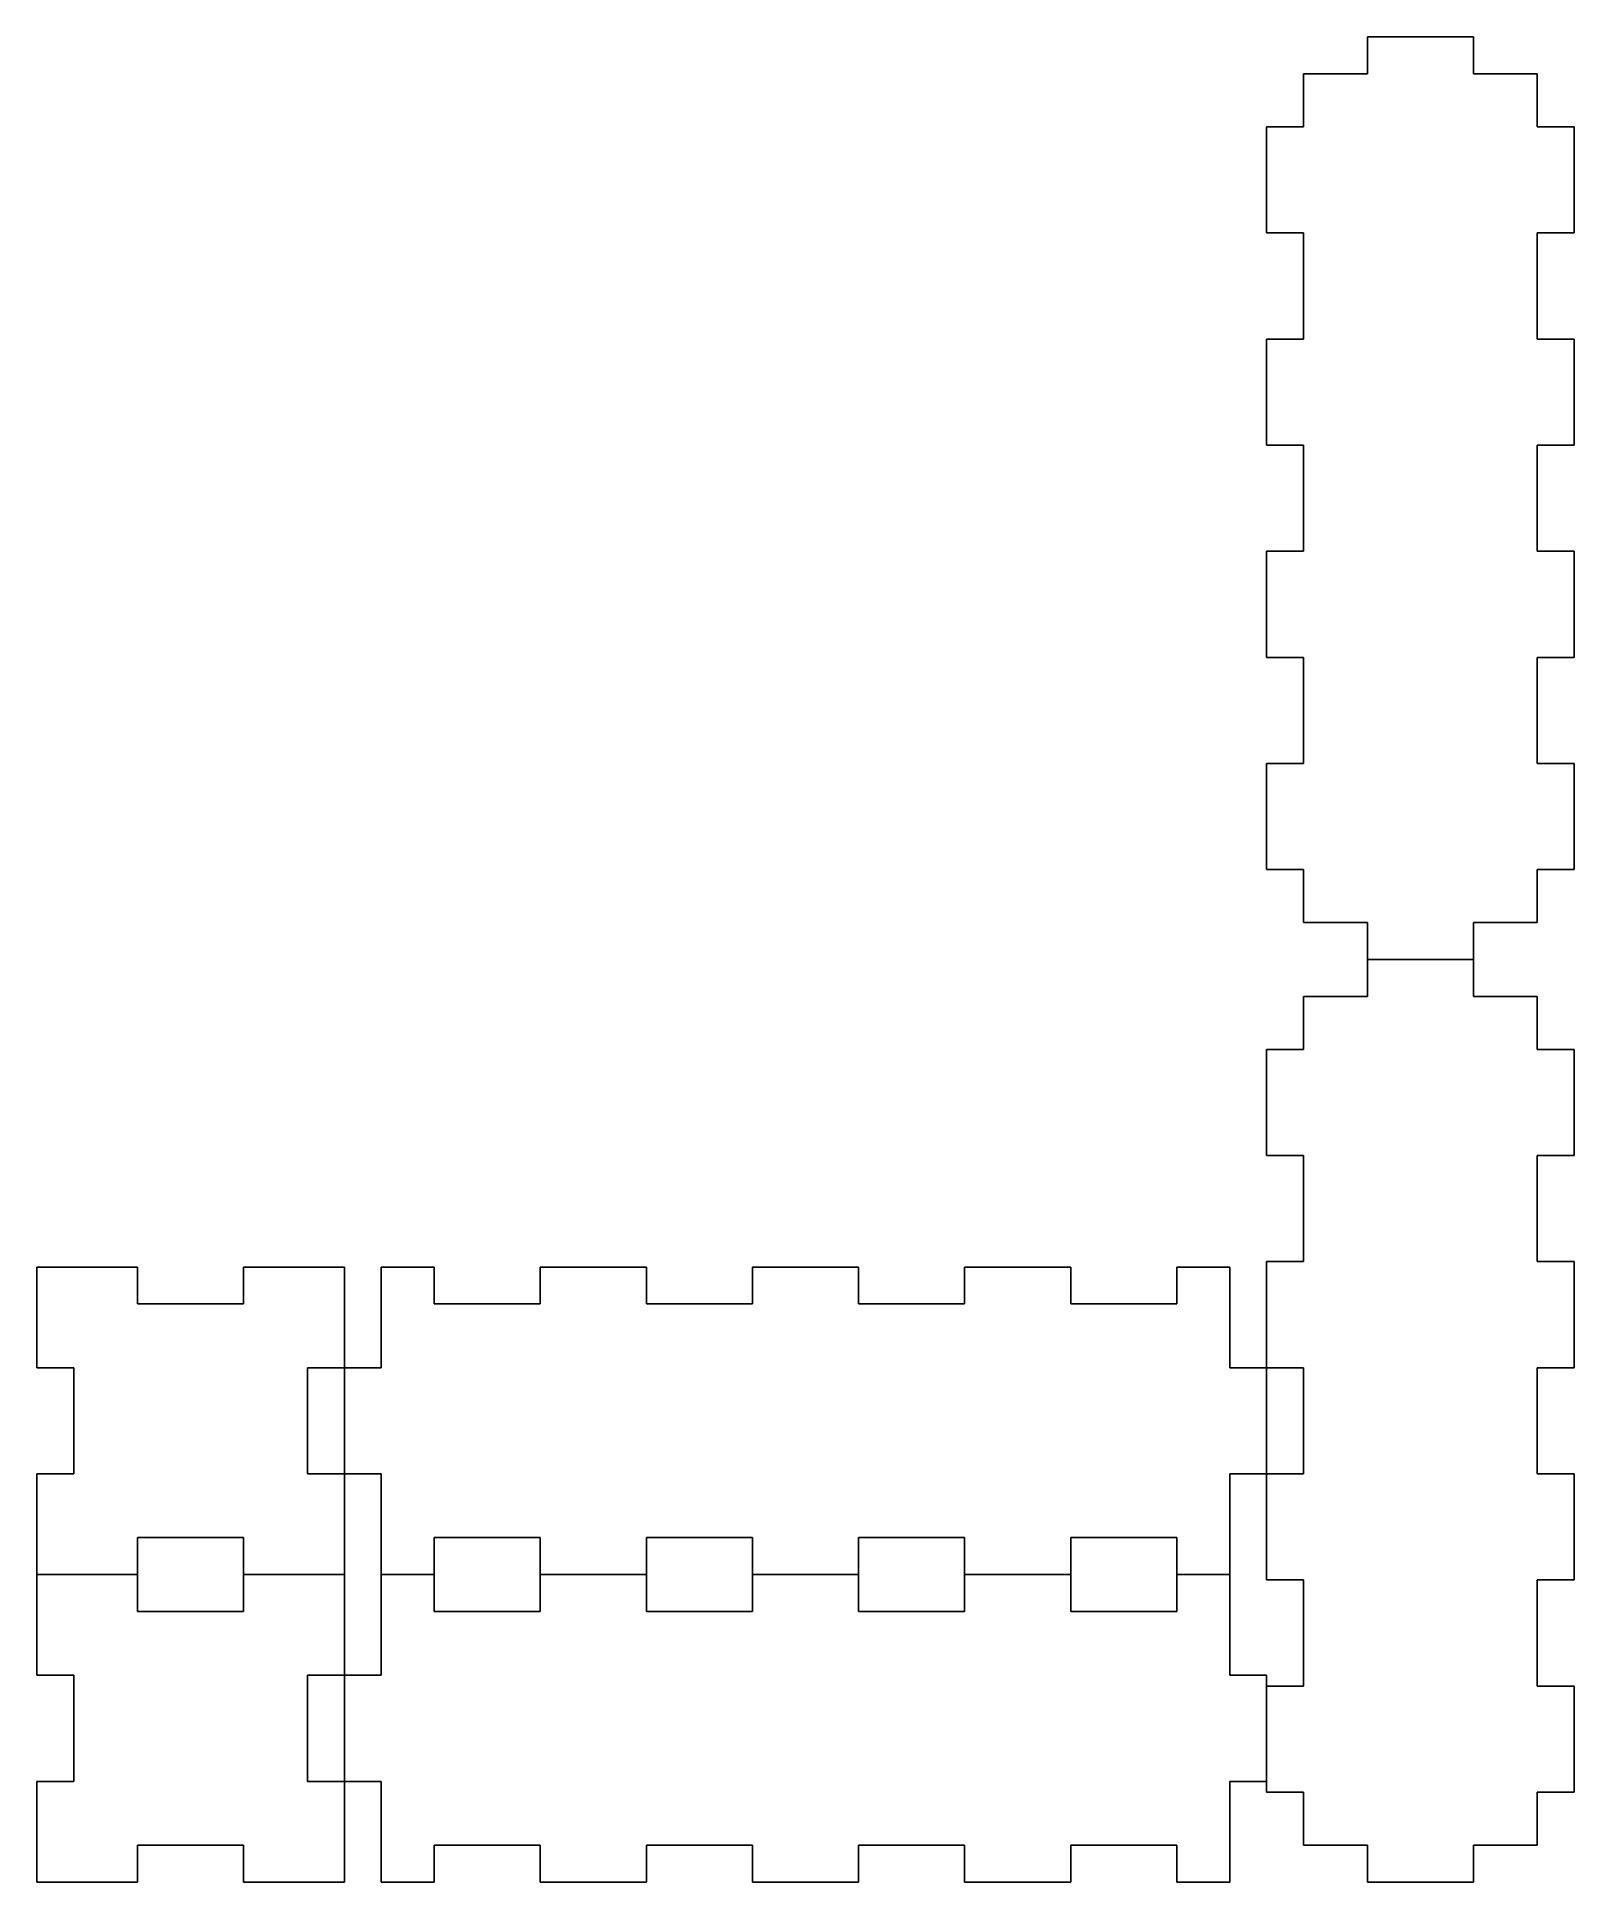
# Model space of a CAD drawing. Header units: millimetres. Extents: x 0 to 250, y 0 to 300.
import ezdxf

# ---------------------------------------------------------------- set-up
doc = ezdxf.new("R2010")
doc.units = ezdxf.units.MM

msp = doc.modelspace()

# ---------------------------------------------------------------- linework, layer by layer
at = {"layer": 'back_outsideCutPath'}
for p, q in [((0, 100), (0, 83.625)), ((16.375, 100), (0, 100)), ((16.375, 94), (16.375, 100)), ((50, 100), (33.625, 100)), ((33.625, 100), (33.625, 94)), ((50, 83.625), (50, 100)), ((33.625, 94), (16.375, 94)), ((0, 83.625), (6, 83.625)), ((6, 83.625), (6, 66.375)), ((44, 66.375), (44, 83.625)), ((44, 83.625), (56, 83.625)), ((6, 66.375), (0, 66.375)), ((44, 66.375), (56, 66.375)), ((16.375, 56), (33.625, 56))]:
    msp.add_line(p, q, dxfattribs=at)
at = {"layer": 'bottom_outsideCutPath'}
for p, q in [((233.625, 300), (216.375, 300)), ((216.375, 300), (216.375, 294)), ((233.625, 294), (233.625, 300)), ((206, 294), (206, 285.375)), ((216.375, 294), (206, 294)), ((244, 294), (233.625, 294)), ((244, 285.375), (244, 294)), ((206, 285.375), (200, 285.375)), ((200, 285.375), (200, 268.125)), ((250, 285.375), (244, 285.375)), ((250, 268.125), (250, 285.375)), ((200, 268.125), (206, 268.125)), ((206, 268.125), (206, 250.875)), ((244, 250.875), (244, 268.125)), ((244, 268.125), (250, 268.125)), ((206, 250.875), (200, 250.875)), ((200, 250.875), (200, 233.625)), ((250, 250.875), (244, 250.875)), ((250, 233.625), (250, 250.875)), ((200, 233.625), (206, 233.625)), ((206, 233.625), (206, 216.375)), ((244, 216.375), (244, 233.625)), ((244, 233.625), (250, 233.625)), ((206, 216.375), (200, 216.375)), ((200, 216.375), (200, 199.125)), ((250, 216.375), (244, 216.375)), ((250, 199.125), (250, 216.375)), ((200, 199.125), (206, 199.125)), ((206, 199.125), (206, 181.875)), ((244, 181.875), (244, 199.125)), ((244, 199.125), (250, 199.125)), ((206, 181.875), (200, 181.875)), ((200, 181.875), (200, 164.625)), ((250, 181.875), (244, 181.875)), ((250, 164.625), (250, 181.875)), ((200, 164.625), (206, 164.625)), ((206, 164.625), (206, 156)), ((244, 156), (244, 164.625)), ((244, 164.625), (250, 164.625)), ((206, 156), (216.375, 156)), ((233.625, 156), (244, 156))]:
    msp.add_line(p, q, dxfattribs=at)
at = {"layer": 'front_outsideCutPath'}
for p, q in [((50, 33.625), (50, 83.625)), ((0, 33.625), (0, 66.375)), ((16.375, 44), (16.375, 56)), ((33.625, 44), (33.625, 56)), ((0, 50), (16.375, 50)), ((33.625, 50), (50, 50)), ((33.625, 44), (16.375, 44)), ((0, 33.625), (6, 33.625)), ((6, 33.625), (6, 16.375)), ((44, 16.375), (44, 33.625)), ((44, 33.625), (56, 33.625)), ((50, 0), (50, 33.625)), ((6, 16.375), (0, 16.375)), ((0, 16.375), (0, 0)), ((44, 16.375), (56, 16.375)), ((16.375, 0), (16.375, 6)), ((16.375, 6), (33.625, 6)), ((33.625, 6), (33.625, 0)), ((0, 0), (16.375, 0)), ((33.625, 0), (50, 0))]:
    msp.add_line(p, q, dxfattribs=at)
at = {"layer": 'left_outsideCutPath'}
for p, q in [((56, 33.625), (56, 66.375)), ((194, 33.625), (194, 66.375)), ((64.625, 44), (64.625, 56)), ((81.875, 44), (81.875, 56)), ((99.125, 44), (99.125, 56)), ((116.375, 44), (116.375, 56)), ((133.625, 44), (133.625, 56)), ((150.875, 44), (150.875, 56)), ((168.125, 44), (168.125, 56)), ((185.375, 44), (185.375, 56)), ((56, 50), (64.625, 50)), ((81.875, 50), (99.125, 50)), ((116.375, 50), (133.625, 50)), ((150.875, 50), (168.125, 50)), ((185.375, 50), (194, 50)), ((81.875, 44), (64.625, 44)), ((116.375, 44), (99.125, 44)), ((150.875, 44), (133.625, 44)), ((185.375, 44), (168.125, 44)), ((200, 33.625), (194, 33.625)), ((200, 14.625), (200, 33.625)), ((56, 16.375), (56, 0)), ((194, 0), (194, 16.375)), ((194, 16.375), (200, 16.375)), ((64.625, 0), (64.625, 6)), ((64.625, 6), (81.875, 6)), ((81.875, 6), (81.875, 0)), ((99.125, 0), (99.125, 6)), ((99.125, 6), (116.375, 6)), ((116.375, 6), (116.375, 0)), ((133.625, 0), (133.625, 6)), ((133.625, 6), (150.875, 6)), ((150.875, 6), (150.875, 0)), ((168.125, 0), (168.125, 6)), ((168.125, 6), (185.375, 6)), ((185.375, 6), (185.375, 0)), ((56, 0), (64.625, 0)), ((81.875, 0), (99.125, 0)), ((116.375, 0), (133.625, 0)), ((150.875, 0), (168.125, 0)), ((185.375, 0), (194, 0))]:
    msp.add_line(p, q, dxfattribs=at)
at = {"layer": 'right_outsideCutPath'}
for p, q in [((56, 100), (56, 83.625)), ((64.625, 100), (56, 100)), ((64.625, 94), (64.625, 100)), ((99.125, 100), (81.875, 100)), ((81.875, 100), (81.875, 94)), ((99.125, 94), (99.125, 100)), ((133.625, 100), (116.375, 100)), ((116.375, 100), (116.375, 94)), ((133.625, 94), (133.625, 100)), ((168.125, 100), (150.875, 100)), ((150.875, 100), (150.875, 94)), ((168.125, 94), (168.125, 100)), ((194, 100), (185.375, 100)), ((185.375, 100), (185.375, 94)), ((194, 83.625), (194, 100)), ((81.875, 94), (64.625, 94)), ((116.375, 94), (99.125, 94)), ((150.875, 94), (133.625, 94)), ((185.375, 94), (168.125, 94)), ((64.625, 56), (81.875, 56)), ((99.125, 56), (116.375, 56)), ((133.625, 56), (150.875, 56)), ((168.125, 56), (185.375, 56))]:
    msp.add_line(p, q, dxfattribs=at)
at = {"layer": 'top_outsideCutPath'}
for p, q in [((216.375, 144), (216.375, 156)), ((233.625, 144), (233.625, 156)), ((216.375, 150), (233.625, 150)), ((206, 144), (206, 135.375)), ((216.375, 144), (206, 144)), ((244, 144), (233.625, 144)), ((244, 135.375), (244, 144)), ((206, 135.375), (200, 135.375)), ((200, 135.375), (200, 118.125)), ((250, 135.375), (244, 135.375)), ((250, 118.125), (250, 135.375)), ((200, 118.125), (206, 118.125)), ((206, 118.125), (206, 100.875)), ((244, 100.875), (244, 118.125)), ((244, 118.125), (250, 118.125)), ((206, 100.875), (200, 100.875)), ((200, 66.375), (200, 100.875)), ((250, 100.875), (244, 100.875)), ((250, 83.625), (250, 100.875)), ((194, 83.625), (206, 83.625)), ((206, 83.625), (206, 66.375)), ((244, 66.375), (244, 83.625)), ((244, 83.625), (250, 83.625)), ((194, 66.375), (206, 66.375)), ((200, 66.375), (200, 49.125)), ((250, 66.375), (244, 66.375)), ((250, 49.125), (250, 66.375)), ((200, 49.125), (206, 49.125)), ((206, 49.125), (206, 31.875)), ((244, 31.875), (244, 49.125)), ((244, 49.125), (250, 49.125)), ((206, 31.875), (200, 31.875)), ((250, 31.875), (244, 31.875)), ((250, 14.625), (250, 31.875)), ((200, 14.625), (206, 14.625)), ((206, 14.625), (206, 6)), ((244, 6), (244, 14.625)), ((244, 14.625), (250, 14.625)), ((206, 6), (216.375, 6)), ((216.375, 6), (216.375, 0)), ((233.625, 0), (233.625, 6)), ((233.625, 6), (244, 6)), ((216.375, 0), (233.625, 0))]:
    msp.add_line(p, q, dxfattribs=at)

doc.saveas('drawing.dxf')
